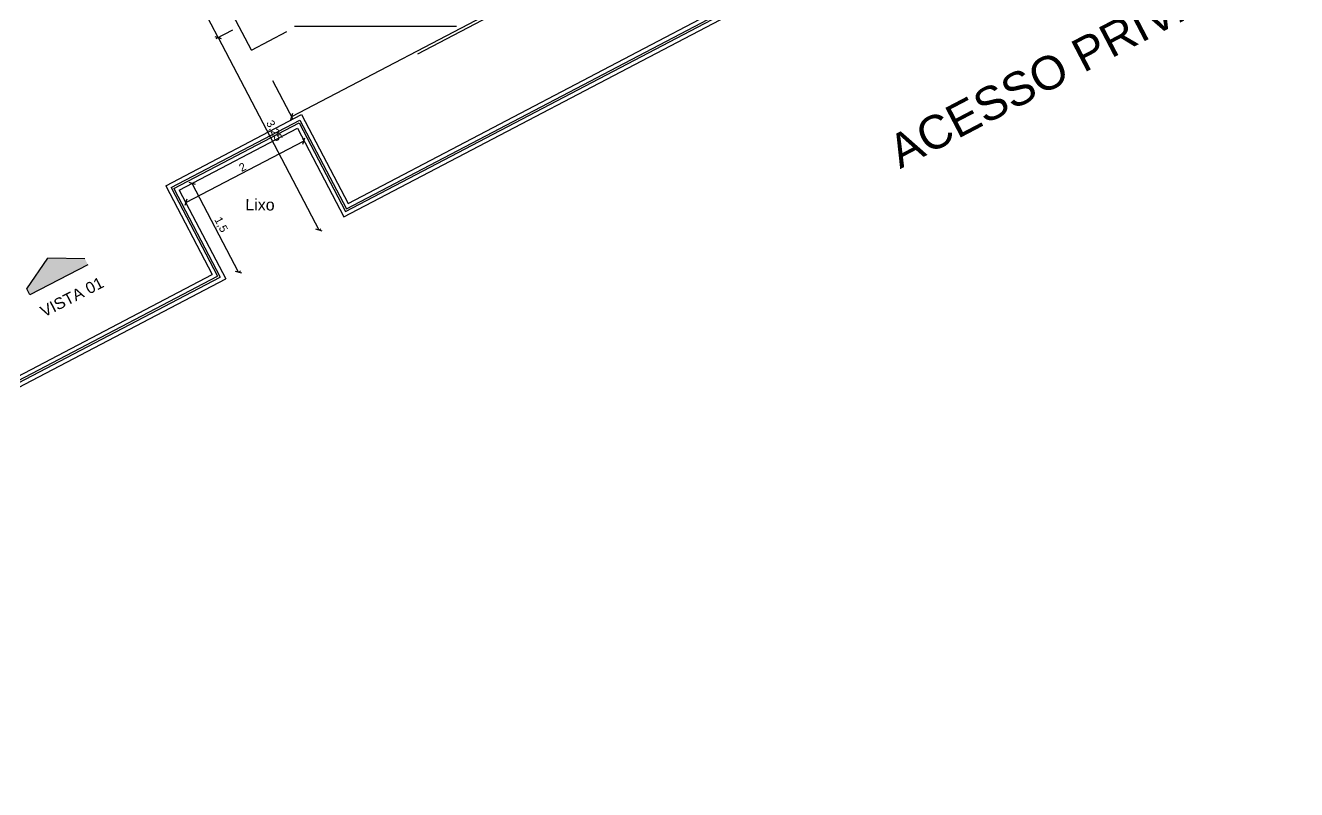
# Model space of a CAD drawing. Header units: millimetres. Extents: x 313 to 493, y 47 to 181.
# Drawn here: x 378.72 to 397.78, y 60.63 to 72.08 of the extents above; entities that cross this region are included whole.
import ezdxf

# ---------------------------------------------------------------- set-up
doc = ezdxf.new("R2010")
doc.units = ezdxf.units.MM
doc.header["$LTSCALE"] = 0.05
doc.header["$MEASUREMENT"] = 0
doc.header["$PDMODE"] = 3
doc.linetypes.add('ACAD_ISO03W100', pattern=[30, 12, -18])
for name, color, linetype in [('01', 1, 'Continuous'), ('02', 2, 'Continuous'), ('03', 3, 'Continuous'), ('BAN', 13, 'Continuous'), ('COBERTURA', 7, 'ACAD_ISO03W100'), ('TRACEJADO', 7, 'ACAD_ISO03W100')]:
    doc.layers.add(name, color=color, linetype=linetype)
doc.styles.get("Standard").update_dxf_attribs({"font": 'arial.ttf'})
doc.dimstyles.new('ISO-25', dxfattribs={"dimscale": 0.04, "dimtxt": 4, "dimasz": 2.5, "dimexe": 1.25, "dimexo": 0.625, "dimtad": 1, "dimdec": 3, "dimtxsty": 'Standard', "dimblk": 'OBLIQUE', "dimcen": 2.5, "dimadec": 0, "dimazin": 0, "dimtfac": 1, "dimtdec": 3, "dimtmove": 0, "dimatfit": 3, "dimldrblk": 'OBLIQUE', "dimfxl": 1, "dimarcsym": 0})

# ---------------------------------------------------------------- blocks, each defined once
blk = doc.blocks.new('_Oblique')
at = {"layer": 'TRACEJADO', "color": 0, "lineweight": -2}
blk.add_line((-0.5, -0.5), (0.5, 0.5), dxfattribs=at)
blk = doc.blocks.new('*D97')
at = {"layer": 'BAN', "color": 0}
for p, q in [((389.184, 74.426), (389.337, 74.134)), ((389.32, 74.167), (382.712, 70.707)), ((382.425, 71.255), (382.729, 70.674))]:
    blk.add_line(p, q, dxfattribs=at)
at = {"layer": 'Defpoints', "color": 0}
for p in [(389.176, 74.442), (382.417, 71.271), (382.712, 70.707)]:
    blk.add_point(p, dxfattribs=at)
at = {"layer": 'BAN', "color": 0, "xscale": 0.075, "yscale": 0.075, "zscale": 0.075}
for p, rotation in [((389.32, 74.167), 27.63818955328779), ((382.712, 70.707), 207.6381895532878)]:
    blk.add_blockref('_Oblique', p, dxfattribs=dict(at, rotation=rotation))
at = {"layer": 'BAN', "color": 0, "insert": (385.974, 72.518), "char_height": 0.12, "attachment_point": 5, "rotation": 27.6382}
blk.add_mtext('7,45', dxfattribs=at)
blk = doc.blocks.new('*D98')
at = {"layer": 'BAN', "color": 0}
for p, q in [((381.611, 71.896), (383.12, 69.014)), ((381.628, 71.905), (381.644, 71.914)), ((383.137, 69.023), (383.153, 69.032))]:
    blk.add_line(p, q, dxfattribs=at)
at = {"layer": 'Defpoints', "color": 0}
for p in [(381.611, 71.896), (383.12, 69.014), (383.12, 69.014)]:
    blk.add_point(p, dxfattribs=at)
at = {"layer": 'BAN', "color": 0, "xscale": 0.075, "yscale": 0.075, "zscale": 0.075}
for p, rotation in [((381.611, 71.896), 117.6381895532761), ((383.12, 69.014), 297.6381895532761)]:
    blk.add_blockref('_Oblique', p, dxfattribs=dict(at, rotation=rotation))
at = {"layer": 'BAN', "color": 0, "insert": (382.446, 70.497), "char_height": 0.12, "attachment_point": 5, "rotation": 297.6382}
blk.add_mtext('3,25', dxfattribs=at)
blk = doc.blocks.new('*D99')
at = {"layer": 'BAN', "color": 0}
for p, q in [((381.27, 73.075), (381.02, 72.944)), ((381.611, 71.896), (381.053, 72.962)), ((381.828, 72.01), (381.578, 71.879))]:
    blk.add_line(p, q, dxfattribs=at)
at = {"layer": 'Defpoints', "color": 0}
for p in [(381.287, 73.084), (381.053, 72.962), (381.845, 72.018)]:
    blk.add_point(p, dxfattribs=at)
at = {"layer": 'BAN', "color": 0, "xscale": 0.075, "yscale": 0.075, "zscale": 0.075}
for p, rotation in [((381.053, 72.962), 117.6381895532734), ((381.611, 71.896), 297.6381895532734)]:
    blk.add_blockref('_Oblique', p, dxfattribs=dict(at, rotation=rotation))
at = {"layer": 'BAN', "color": 0, "insert": (381.413, 72.471), "char_height": 0.12, "attachment_point": 5, "rotation": 297.6382}
blk.add_mtext('1,20', dxfattribs=at)
blk = doc.blocks.new('*D279')
at = {"layer": 'BAN', "color": 0}
for p, q in [((381.916, 68.383), (381.22, 69.712)), ((381.237, 69.721), (381.253, 69.729)), ((381.933, 68.392), (381.949, 68.4))]:
    blk.add_line(p, q, dxfattribs=at)
at = {"layer": 'Defpoints', "color": 0}
for p in [(381.22, 69.712), (381.22, 69.712), (381.916, 68.383)]:
    blk.add_point(p, dxfattribs=at)
at = {"layer": 'BAN', "color": 0, "xscale": 0.075, "yscale": 0.075, "zscale": 0.075}
for p, rotation in [((381.22, 69.712), 117.6381895532766), ((381.916, 68.383), 297.6381895532766)]:
    blk.add_blockref('_Oblique', p, dxfattribs=dict(at, rotation=rotation))
at = {"layer": 'BAN', "color": 0, "insert": (381.648, 69.09), "char_height": 0.12, "attachment_point": 5, "rotation": 297.6382}
blk.add_mtext('1,5', dxfattribs=at)
blk = doc.blocks.new('*D280')
at = {"layer": 'BAN', "color": 0}
for p, q in [((381.127, 69.423), (382.899, 70.35)), ((382.89, 70.367), (382.882, 70.384)), ((381.118, 69.439), (381.11, 69.456))]:
    blk.add_line(p, q, dxfattribs=at)
at = {"layer": 'Defpoints', "color": 0}
for p in [(382.899, 70.35), (382.899, 70.35), (381.127, 69.423)]:
    blk.add_point(p, dxfattribs=at)
at = {"layer": 'BAN', "color": 0, "xscale": 0.075, "yscale": 0.075, "zscale": 0.075}
for p, rotation in [((382.899, 70.35), 27.63818955327777), ((381.127, 69.423), 207.6381895532778)]:
    blk.add_blockref('_Oblique', p, dxfattribs=dict(at, rotation=rotation))
at = {"layer": 'BAN', "color": 0, "insert": (381.976, 69.956), "char_height": 0.12, "attachment_point": 5, "rotation": 27.6382}
blk.add_mtext('2', dxfattribs=at)

msp = doc.modelspace()

# ---------------------------------------------------------------- hatches: boundary and pattern name
at = {"layer": '01'}
msp.add_hatch(color=256, dxfattribs=at).paths.add_polyline_path([(379.6588, 68.4915), (379.6119, 68.5821), (379.0564, 68.5898), (378.7418, 68.1319), (378.7887, 68.0413)])

# ---------------------------------------------------------------- linework, layer by layer
for p, q in [((385.1877, 72.0621), (382.7586, 72.0621)), ((378.7418, 68.1319), (379.0564, 68.5898)), ((379.6588, 68.4915), (378.7887, 68.0413)), ((379.6119, 68.5821), (379.0564, 68.5898)), ((378.7887, 68.0413), (378.7418, 68.1319))]:
    msp.add_line(p, q, dxfattribs=at)
at = {"layer": '02'}
for p, q in [((383.5212, 69.2913), (391.7589, 73.6049)), ((383.5339, 69.3318), (391.745, 73.6314)), ((380.9068, 69.6494), (382.838, 70.6606)), ((380.9473, 69.6367), (382.8254, 70.6202)), ((382.8254, 70.6202), (383.5212, 69.2913)), ((382.838, 70.6606), (383.5339, 69.3318)), ((380.9068, 69.6494), (381.6026, 68.3205)), ((380.9473, 69.6367), (381.6431, 68.3079)), ((367.0651, 60.7082), (381.6026, 68.3205)), ((367.079, 60.6816), (381.6431, 68.3079))]:
    msp.add_line(p, q, dxfattribs=at)
at = {"layer": '03'}
for p, q in [((384.6082, 71.6553), (394.9153, 77.0525)), ((383.5592, 69.4128), (395.6111, 75.7236)), ((383.4959, 69.2103), (390.4579, 72.8559)), ((380.8258, 69.6747), (382.8634, 70.7416)), ((382.8634, 70.7416), (383.5592, 69.4128)), ((381.0283, 69.6114), (382.8, 70.5392)), ((382.8, 70.5392), (383.4959, 69.2103)), ((380.8258, 69.6747), (381.5216, 68.3459)), ((381.0283, 69.6114), (381.7241, 68.2826)), ((367.0372, 60.7613), (381.5216, 68.3459)), ((367.1068, 60.6284), (381.7241, 68.2826))]:
    msp.add_line(p, q, dxfattribs=at)
at = {"layer": 'COBERTURA'}
for q in [(388.4243, 75.0149), (381.4288, 73.0079)]:
    msp.add_line((382.1094, 71.7082), q, dxfattribs=at)

# ---------------------------------------------------------------- texts
at = {"layer": '01', "attachment_point": 1}
for s, insert, char_height, rotation in [('{\\H5x;ACESSO PRIVATIVO}', (391.6069, 70.3671), 0.1, 27.61382), ('Lixo', (382.0198, 69.4792), 0.1714, 359.63819), ('VISTA 01', (378.9225, 67.8537), 0.1714, 27)]:
    msp.add_mtext(s, dxfattribs=dict(at, insert=insert, char_height=char_height, rotation=rotation))

# ---------------------------------------------------------------- dimensions: what is measured, and where the dimension line sits
at = {"layer": 'BAN'}
dim = msp.add_linear_dim(base=(382.7119, 70.7075), p1=(389.1757, 74.4421), p2=(382.4168, 71.2711), angle=27.63819, text='7,45', dimstyle='ISO-25', override={"dimscale": 0.03, "dimtmove": 1}, dxfattribs=at)
dim.commit()
dim.dimension.update_dxf_attribs({"geometry": '*D97', "text_midpoint": (385.9737, 72.5178)})
for p1, p2, distance, text, picture, middle in [((381.8446, 72.0185), (381.2867, 73.084), 0.2636, '1,20', '*D99', (381.4126, 72.4711)), ((381.6111, 71.8962), (383.1203, 69.0142), 0, '3,25', '*D98', (382.4462, 70.4973))]:
    dim = msp.add_aligned_dim(p1=p1, p2=p2, distance=distance, text=text, dimstyle='ISO-25', override={"dimscale": 0.03, "dimtmove": 1}, dxfattribs=at)
    dim.commit()
    dim.dimension.update_dxf_attribs({"geometry": picture, "text_midpoint": middle})
for p1, p2, picture, middle in [((381.1272, 69.4225), (382.899, 70.3503), '*D280', (381.9764, 69.9564)), ((381.9159, 68.383), (381.2201, 69.7118), '*D279', (381.6485, 69.0896))]:
    dim = msp.add_aligned_dim(p1=p1, p2=p2, distance=0, dimstyle='ISO-25', override={"dimscale": 0.03, "dimtmove": 1}, dxfattribs=at)
    dim.commit()
    dim.dimension.update_dxf_attribs({"geometry": picture, "text_midpoint": middle})

doc.saveas('drawing.dxf')
